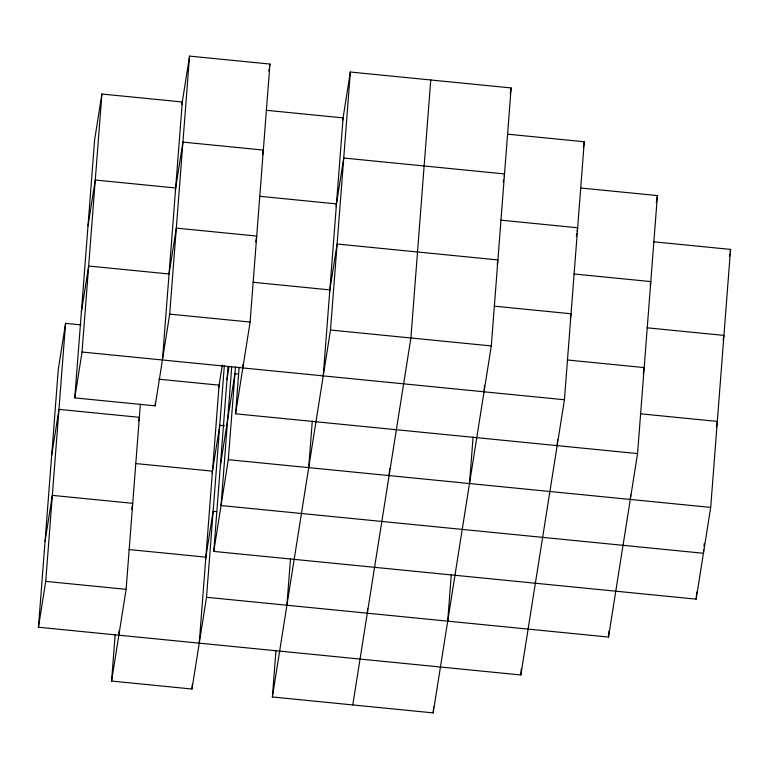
<?xml version="1.0" encoding="UTF-8"?>
<svg xmlns="http://www.w3.org/2000/svg" width="769" height="769" viewBox="0 0 769 769"><rect width="100%" height="100%" fill="white"/><g stroke="black" fill="none" stroke-linecap="round" stroke-linejoin="round"><path stroke-width="1.15" d="M507.425 134.152L584.277 141.756L564.427 399.755L520.844 674.971L38.45 627.244L58.3 369.245L65.567 323.374L80.937 324.893M38.45 627.244L45.717 581.374L65.567 323.374M580.566 187.982L657.418 195.586L637.559 453.585L235.574 413.809L250.098 322.067L269.948 64.067L189.549 56.108L169.699 314.117L155.175 405.849L74.776 397.9L94.625 139.891L101.892 94.029L182.291 101.979L162.432 359.979M74.776 397.9L82.033 352.029L101.892 94.029M224.346 365.563L206.515 597.282L191.981 689.024L111.582 681.065L115.167 634.483M118.849 635.194L119.214 630.417M111.582 681.065L126.116 589.333L140.362 404.186M155.175 405.849L155.444 402.264M191.981 689.024L192.346 684.247M199.248 643.153L219.098 385.154L158.798 379.184M653.698 241.802L730.55 249.406L710.7 507.405L696.166 599.147L213.772 551.411L228.018 366.275M231.7 366.986L221.039 505.541L703.433 553.276L703.712 549.691M213.772 551.411L228.306 459.679L235.477 366.505M235.574 413.809L239.149 367.226M242.831 367.938L243.11 364.352M342.714 120.243L350.347 72.026L511.145 87.935L491.295 345.935L433.178 712.892L272.38 696.974L275.965 650.391M286.914 605.241L290.499 558.659M308.705 467.629L312.291 421.047M323.23 375.897L343.089 117.888L266.237 110.284M272.38 696.974L330.497 330.026L350.347 72.026M367.313 613.191L367.678 608.414M389.104 475.588L389.652 468.417M430.746 79.976L410.896 337.976L352.779 704.933M433.178 712.892L433.639 706.913M447.712 621.15L451.297 574.568M469.503 483.538L473.089 436.955M484.028 391.806L484.489 385.827M520.844 674.971L521.305 669.001M557.169 445.626L557.621 439.657M206.515 597.282L608.51 637.059L608.961 631.089M630.301 499.456L630.667 494.678M696.166 599.147L696.724 591.976M703.981 546.115L704.173 543.721M51.686 455.238L58.953 409.368L139.352 417.327L138.785 420.854M88.002 225.894L95.269 180.023L175.668 187.982M45.063 541.241L52.33 495.371L132.729 503.33M81.389 311.897L88.656 266.026L169.055 273.985L176.312 228.114L256.711 236.064L255.789 241.947M181.917 104.334L189.549 56.108M175.294 190.337L182.935 142.111L263.334 150.07L262.585 154.771M131.797 509.213L132.547 504.502M218.723 387.509L222.27 365.16M268.833 71.123L269.208 68.768M269.573 66.422L269.948 64.067M212.109 473.502L219.751 425.286L224.481 425.747M227.009 379.415L229.056 366.477M205.496 559.505L213.128 511.279L216.675 511.635M220.395 465.418L234.92 373.676L238.467 374.022M336.091 206.246L343.733 158.02L504.531 173.938L504.156 176.284M329.478 292.249L337.11 244.023L497.908 259.932L497.168 264.642M510.212 93.818L511.145 87.935M503.224 182.166L503.599 179.811M583.354 147.638L584.277 141.756M576.356 235.987L576.731 233.641M577.106 231.286L577.663 227.759L500.811 220.155M570.3 318.462L571.05 313.762L494.198 306.158M656.293 202.641L657.418 195.586M650.238 285.107L650.795 281.579L573.943 273.975M643.249 373.465L644.182 367.582L567.33 359.979M608.51 637.059L637.559 453.585M729.435 256.462L729.8 254.116M730.175 251.761L730.55 249.406M723.187 340.109L723.937 335.409L647.085 327.805M716.381 427.285L717.314 421.412L640.462 413.799M259.614 196.287L336.466 203.891M253.001 282.29L329.853 289.894M169.699 314.117L250.098 322.067M330.497 330.026L491.295 345.935M82.033 352.029L564.427 399.755M228.306 459.679L710.7 507.405M135.632 463.544L212.484 471.157M129.009 549.547L205.861 557.15M45.717 581.374L126.116 589.333"/></g></svg>
